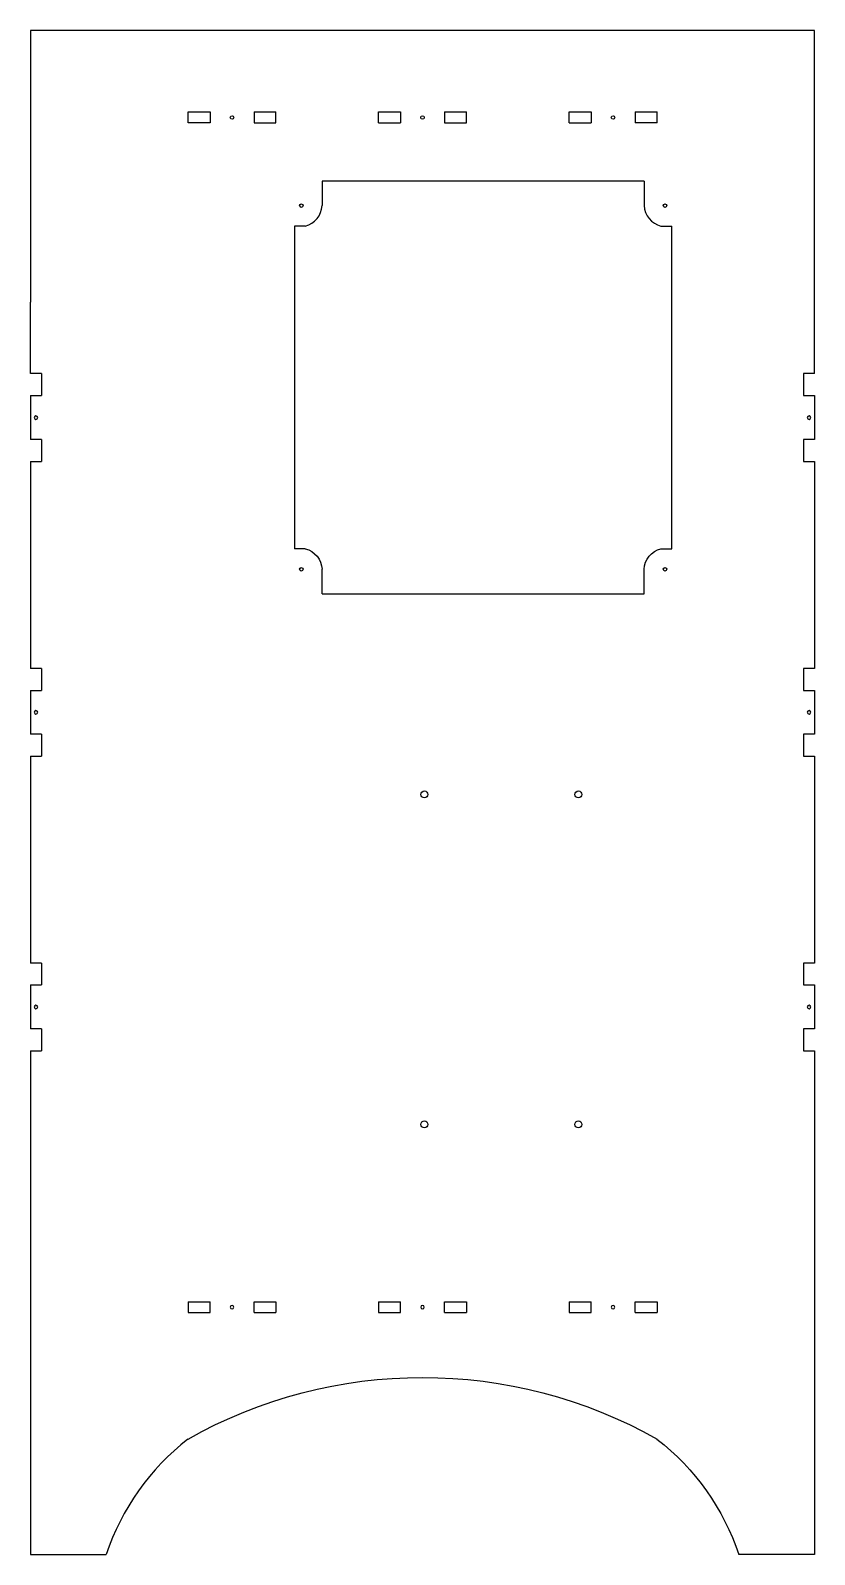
# Model space of a CAD drawing. Header units: inches. Extents: x 288 to 514, y 5 to 445.
import ezdxf

# ---------------------------------------------------------------- set-up
doc = ezdxf.new("R2010")
doc.units = ezdxf.units.IN
doc.header["$MEASUREMENT"] = 0
doc.layers.get('0').update_dxf_attribs({"true_color": 0xff5454})

msp = doc.modelspace()

# ---------------------------------------------------------------- linework, layer by layer
for p, q in [((287.91, 445.23), (287.91, 366.76)), ((514.26, 445.23, 0), (287.91, 445.23)), ((514.26, 377.16, 0), (514.26, 445.23, 0)), ((333.39, 418.53), (333.39, 421.71)), ((333.39, 421.71), (339.74, 421.71)), ((339.74, 418.53), (333.39, 418.53)), ((339.74, 421.71), (339.74, 418.53)), ((352.44, 421.71), (352.44, 418.53)), ((352.44, 421.71), (358.79, 421.71)), ((352.44, 418.53), (358.79, 418.53)), ((358.79, 418.53), (358.79, 421.71)), ((388.39, 418.53), (388.39, 421.71)), ((388.39, 421.71), (394.74, 421.71, 0)), ((388.39, 418.53), (394.74, 418.53, 0)), ((394.74, 421.71, 0), (394.74, 418.53, 0)), ((407.44, 421.71), (407.44, 418.53)), ((407.44, 421.71), (413.79, 421.71)), ((407.44, 418.53), (413.79, 418.53)), ((413.79, 418.53), (413.79, 421.71)), ((443.39, 418.53), (443.39, 421.71)), ((443.39, 421.71), (449.74, 421.71)), ((443.39, 418.53), (449.74, 418.53)), ((449.74, 421.71), (449.74, 418.53)), ((462.44, 421.71), (462.44, 418.53)), ((462.44, 421.71), (468.79, 421.71)), ((468.79, 418.53), (462.44, 418.53)), ((468.79, 418.53), (468.79, 421.71)), ((372.09, 401.77), (372.09, 394.67)), ((465.09, 401.77), (372.09, 401.77)), ((465.09, 401.77), (465.09, 394.67)), ((364.09, 388.77), (364.09, 295.57)), ((367.25, 388.77), (364.09, 388.77)), ((469.92, 388.77), (473.09, 388.77)), ((473.09, 295.57), (473.09, 388.77)), ((514.26, 346.16, 0), (514.26, 377.16, 0)), ((287.91, 346.16), (287.91, 366.76)), ((291.09, 346.16), (287.91, 346.16)), ((291.09, 346.16), (291.09, 339.81, 0)), ((511.09, 346.16, 0), (511.09, 339.81, 0)), ((514.26, 346.16, 0), (511.09, 346.16, 0)), ((287.91, 339.81, 0), (291.09, 339.81, 0)), ((287.91, 339.81, 0), (287.91, 327.11, 0)), ((511.09, 339.81, 0), (514.26, 339.81, 0)), ((514.26, 339.81, 0), (514.26, 327.11, 0)), ((291.09, 327.11, 0), (287.91, 327.11, 0)), ((291.09, 327.11, 0), (291.09, 320.76, 0)), ((511.09, 327.11, 0), (511.09, 320.76, 0)), ((514.26, 327.11, 0), (511.09, 327.11, 0)), ((287.91, 320.76, 0), (291.09, 320.76, 0)), ((287.91, 320.76, 0), (287.91, 261.08)), ((511.09, 320.76, 0), (514.26, 320.76, 0)), ((514.26, 320.76, 0), (514.26, 261.08, 0)), ((367.25, 295.57), (364.09, 295.57)), ((469.92, 295.57), (473.09, 295.57)), ((372.09, 282.57), (372.09, 289.67)), ((465.09, 282.57), (465.09, 289.67)), ((372.09, 282.57), (388.39, 282.57, 0)), ((388.39, 282.57, 0), (465.09, 282.57)), ((291.09, 261.08), (287.91, 261.08)), ((291.09, 261.08), (291.09, 254.73, 0)), ((511.09, 261.08, 0), (511.09, 254.73, 0)), ((514.26, 261.08, 0), (511.09, 261.08, 0)), ((287.91, 254.73, 0), (291.09, 254.73, 0)), ((287.91, 254.73, 0), (287.91, 242.03, 0)), ((511.09, 254.73, 0), (514.26, 254.73, 0)), ((514.26, 254.73, 0), (514.26, 242.03, 0)), ((291.09, 242.03, 0), (287.91, 242.03, 0)), ((291.09, 242.03, 0), (291.09, 235.68, 0)), ((511.09, 242.03, 0), (511.09, 235.68, 0)), ((514.26, 242.03, 0), (511.09, 242.03, 0)), ((287.91, 235.68, 0), (291.09, 235.68, 0)), ((287.91, 235.68, 0), (287.91, 176.01)), ((511.09, 235.68, 0), (514.26, 235.68, 0)), ((514.26, 235.68, 0), (514.26, 176.01, 0)), ((291.09, 176.01), (287.91, 176.01)), ((291.09, 176.01), (291.09, 169.66, 0)), ((511.09, 176.01, 0), (511.09, 169.66, 0)), ((514.26, 176.01, 0), (511.09, 176.01, 0)), ((287.91, 169.66, 0), (291.09, 169.66, 0)), ((287.91, 169.66, 0), (287.91, 156.96, 0)), ((511.09, 169.66, 0), (514.26, 169.66, 0)), ((514.26, 169.66, 0), (514.26, 156.96, 0)), ((291.09, 156.96, 0), (287.91, 156.96, 0)), ((291.09, 156.96, 0), (291.09, 150.61, 0)), ((511.09, 156.96, 0), (511.09, 150.61, 0)), ((514.26, 156.96, 0), (511.09, 156.96, 0)), ((287.91, 150.61, 0), (291.09, 150.61, 0)), ((287.91, 150.61, 0), (287.91, 5.23)), ((511.09, 150.61, 0), (514.26, 150.61, 0)), ((514.26, 150.61, 0), (514.26, 5.23, 0)), ((333.39, 78.23, 0), (339.74, 78.23, 0)), ((333.39, 78.23, 0), (333.39, 75.06, 0)), ((333.39, 75.06, 0), (339.74, 75.06, 0)), ((339.74, 75.06, 0), (339.74, 78.23, 0)), ((352.44, 78.23, 0), (358.79, 78.23, 0)), ((352.44, 75.06, 0), (352.44, 78.23, 0)), ((352.44, 75.06, 0), (358.79, 75.06, 0)), ((358.79, 78.23, 0), (358.79, 75.06, 0)), ((388.39, 78.23, 0), (394.74, 78.23, 0)), ((388.39, 78.23, 0), (388.39, 75.06, 0)), ((388.39, 75.06, 0), (394.74, 75.06, 0)), ((394.74, 75.06, 0), (394.74, 78.23, 0)), ((407.44, 78.23, 0), (413.79, 78.23, 0)), ((407.44, 75.06, 0), (407.44, 78.23, 0)), ((407.44, 75.06, 0), (413.79, 75.06, 0)), ((413.79, 78.23, 0), (413.79, 75.06, 0)), ((443.39, 78.23), (443.39, 75.06, 0)), ((443.39, 78.23), (449.74, 78.23, 0)), ((443.39, 75.06, 0), (449.74, 75.06, 0)), ((449.74, 75.06, 0), (449.74, 78.23, 0)), ((462.44, 78.23, 0), (468.79, 78.23, 0)), ((462.44, 75.06, 0), (462.44, 78.23, 0)), ((462.44, 75.06, 0), (468.79, 75.06, 0)), ((468.79, 78.23, 0), (468.79, 75.06, 0)), ((287.91, 5.23), (309.74, 5.23)), ((514.26, 5.23, 0), (492.44, 5.23))]:
    msp.add_line(p, q)
for centre, radius in [((346.09, 420.12), 0.5), ((401.09, 420.12, 0), 0.5), ((456.09, 420.12), 0.5), ((366.09, 394.67), 0.5), ((471.09, 394.67), 0.5), ((366.09, 289.67), 0.5), ((471.09, 289.67), 0.5), ((401.64, 224.67), 1), ((446.09, 224.67), 1), ((401.64, 129.42), 1), ((446.09, 129.42), 1)]:
    msp.add_circle(centre, radius)
at = {"extrusion": (5.94555e-10, -6.33421e-09, -1)}
msp.add_circle((-289.5, 333.46, 0), 0.5, dxfattribs=at)
at = {"extrusion": (5.11165e-09, -1.39716e-09, -1)}
msp.add_circle((-512.67, 333.46, 0), 0.5, dxfattribs=at)
at = {"extrusion": (3.46535e-09, -1.34873e-09, -1)}
msp.add_circle((-289.5, 248.38, 0), 0.5, dxfattribs=at)
at = {"extrusion": (1.02597e-09, -5.92639e-09, -1)}
msp.add_circle((-512.67, 248.38, 0), 0.5, dxfattribs=at)
at = {"extrusion": (1.10299e-08, -1.72016e-09, -1)}
msp.add_circle((-289.5, 163.31, 0), 0.5, dxfattribs=at)
at = {"extrusion": (6.83384e-10, -6.09937e-09, -1)}
msp.add_circle((-512.67, 163.31, 0), 0.5, dxfattribs=at)
at = {"extrusion": (-3.22084e-11, 1.02827e-10, -1)}
msp.add_circle((-346.09, 76.65, 0), 0.5, dxfattribs=at)
at = {"extrusion": (3.10655e-10, -5.74177e-09, -1)}
for centre in [(-401.09, 76.65, 0), (-456.09, 76.65, 0)]:
    msp.add_circle(centre, 0.5, dxfattribs=at)
for centre, start, end in [((365.7, 394.95), 284.0777, 357.4749), ((471.47, 394.95), 182.5251, 255.9223)]:
    msp.add_arc(centre, 6.39, start, end)
at = {"extrusion": (-2.05893e-16, 5.16316e-17, -1)}
msp.add_arc((-365.7, 289.39), 6.39, 104.0777, 177.4749, dxfattribs=at)
at = {"extrusion": (-1.36837e-18, -3.10293e-17, -1)}
msp.add_arc((-471.47, 289.39), 6.39, 2.5251, 75.9223, dxfattribs=at)
at = {"extrusion": (1.92441e-17, -2.53458e-07, -1)}
msp.add_arc((-401.09, -81.34, 0), 137.69, 60.5485, 119.4515, dxfattribs=at)
at = {"extrusion": (-2.03943e-07, -1.51966e-15, 1)}
msp.add_arc((377.08, -17.5, 0), 71.08, 127.9317, 161.3434, dxfattribs=at)
at = {"extrusion": (-3.11936e-17, 1.44733e-07, -1)}
msp.add_arc((-425.09, -17.5, 0), 71.08, 127.9317, 161.3434, dxfattribs=at)

doc.saveas('drawing.dxf')
